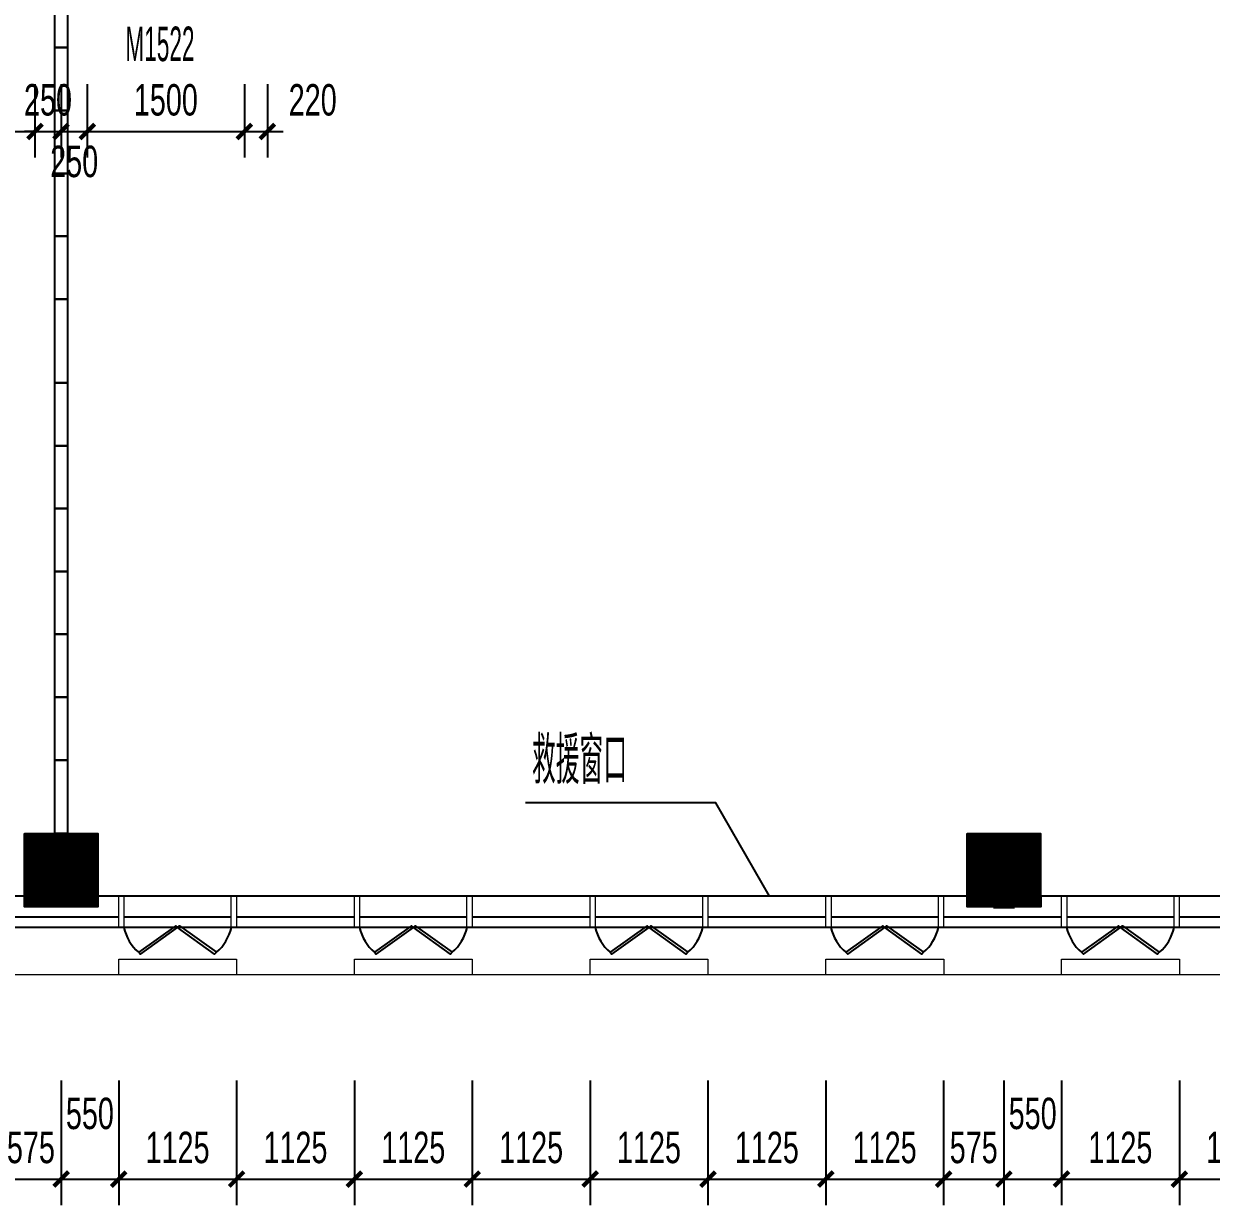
# Model space of a CAD drawing. Header units: millimetres. Extents: x 285006 to 3037698, y -2820855 to 192241.
# Drawn here: x 1039176 to 1050512, y -2816405 to -2805127 of the extents above; entities that cross this region are included whole.
import ezdxf
from ezdxf.enums import TextEntityAlignment as Align
from ezdxf.xclip import XClip

# ---------------------------------------------------------------- set-up
doc = ezdxf.new("R2010")
doc.units = ezdxf.units.MM
doc.header["$XCLIPFRAME"] = 2
doc.header["$PDMODE"] = 35
doc.header["$PDSIZE"] = -0.1
for name, color, linetype in [('___', 4, 'Continuous'), ('COL-1A1B-4~12$0$S-PUB-COL', 6, 'Continuous'), ('COL-1A1B-4~12$0$S-PUB-COLHATCH', 8, 'Continuous')]:
    doc.layers.add(name, color=color, linetype=linetype)
for name, color, linetype, lineweight in [('DIM-1B-6F$0$A-ANNO-DIMS', 73, 'Continuous', 18), ('DOOR-1B-IDEN-6F$0$A-DOOR-IDEN', 7, 'Continuous', 25), ('EXWALL-1B-6F$0$A-FLOR-UNDR', 11, 'Continuous', 18), ('EXWALL-1B-6F$0$A-WALL-GLAZ', 142, 'Continuous', 18), ('EXWALL-1B-6F$0$A-WALL-STON', 31, 'Continuous', 18), ('IDEN-1AB-6F$0$A-ANNO-TEXT', 7, 'Continuous', 25), ('IDEN-1AB-6F$0$A-COND-IDEN-TEXT', 11, 'Continuous', 18), ('WALL-1A1B-6F$0$A-WALL', 2, 'Continuous', 50)]:
    doc.layers.add(name, color=color, linetype=linetype, lineweight=lineweight)
doc.styles.add('CCD_DIM', font='archs.shx', dxfattribs={"width": 0.7})
doc.styles.add('DIM-1B-6F$0$HYGB2014', font='hygbsz.shx', dxfattribs={"width": 0.7, "bigfont": 'hygbhz.shx'})
doc.styles.add('DOOR-1B-IDEN-6F$0$HYGB2014', font='hygbsz.shx', dxfattribs={"width": 0.7, "bigfont": 'hygbhz.shx'})
doc.styles.add('IDEN-1AB-6F$0$HYGB2014', font='hygbsz.shx', dxfattribs={"width": 0.7, "bigfont": 'hygbhz.shx'})
doc.dimstyles.new('DIM-1B-6F$0$DIMN', dxfattribs={"dimtxt": 300, "dimasz": 100, "dimexe": 250, "dimexo": 300, "dimgap": 0, "dimtad": 0, "dimdec": 0, "dimzin": 0, "dimdsep": 46, "dimtxsty": 'DIM-1B-6F$0$HYGB2014', "dimblk": 'DIM-1B-6F$0$_archtick', "dimcen": 0.09, "dimdle": 150, "dimclrt": 7, "dimazin": 0, "dimtfac": 1, "dimtdec": 0, "dimtix": 1, "dimtmove": 2, "dimatfit": 3, "dimfxl": 1, "dimtvp": 1, "dimtolj": 1, "dimtzin": 0, "dimarcsym": 0})

# ---------------------------------------------------------------- blocks, each defined once
blk = doc.blocks.new('结构留洞-1#AB-6F')
at = {"layer": 'Defpoints'}
blk.add_lwpolyline([(111050, -400), (102753, -400), (102753, -500), (102050, -500), (102050, -400), (93750, -400), (93750, -500), (93050, -500), (93050, -400), (84750, -400), (84750, -500), (84050, -500), (84050, -400), (75750, -400), (75750, -500), (75050, -500), (75050, -400), (66600, -400)], dxfattribs=at)
blk = doc.blocks.new('EXWALL-1B-6F$0$幕墙-1125陶板单元')
blk.add_lwpolyline([(-562.5, 150), (562.5, 150), (562.5, 0), (-562.5, 0)], close=True)
blk = doc.blocks.new('EXWALL-1B-6F$0$ef')
at = {"layer": 'EXWALL-1B-6F$0$A-WALL-GLAZ', "lineweight": -3}
for points in [[(98270726, 18746787), (98270744, 18746769), (98271098, 18747022), (98271079, 18747040)], [(98271469, 18746787), (98271451, 18746769), (98271098, 18747022), (98271116, 18747040)]]:
    blk.add_lwpolyline(points, close=True, dxfattribs=at)
for centre, start, end in [((98271019, 18747123), 193.0402, 228.8588), ((98271176, 18747123), 311.1412, 346.9598)]:
    blk.add_arc(centre, 446, start, end, dxfattribs=at)
blk = doc.blocks.new('EXWALL-1B-6F')
at = {"layer": 'EXWALL-1B-6F$0$A-FLOR-UNDR'}
blk.add_lwpolyline([(98388935, 18746822), (98388935, 18746572), (98358310, 18746572)], dxfattribs=at)
at = {"layer": 'EXWALL-1B-6F$0$A-WALL-GLAZ'}
for p, q in [((98361473, 18747322), (98369773, 18747322)), ((98370473, 18747322), (98378773, 18747322))]:
    blk.add_line(p, q, dxfattribs=at)
at = {"layer": 'EXWALL-1B-6F$0$A-WALL-GLAZ', "lineweight": -3}
for p, q in [((98361685, 18747122), (98360560, 18747122)), ((98362760, 18747122), (98361735, 18747122)), ((98363935, 18747122), (98362810, 18747122)), ((98365010, 18747122), (98363985, 18747122)), ((98366185, 18747122), (98365060, 18747122)), ((98367260, 18747122), (98366235, 18747122)), ((98368435, 18747122), (98367310, 18747122)), ((98369510, 18747122), (98368485, 18747122)), ((98370685, 18747122), (98369560, 18747122)), ((98371760, 18747122), (98370735, 18747122)), ((98372935, 18747122), (98371810, 18747122)), ((98388635, 18747022), (98358310, 18747022))]:
    blk.add_line(p, q, dxfattribs=at)
at = {"layer": 'EXWALL-1B-6F$0$A-WALL-GLAZ'}
for points in [[(98361735, 18747022), (98361685, 18747022), (98361685, 18747322), (98361735, 18747322)], [(98362810, 18747022), (98362760, 18747022), (98362760, 18747322), (98362810, 18747322)], [(98363985, 18747022), (98363935, 18747022), (98363935, 18747322), (98363985, 18747322)], [(98365060, 18747022), (98365010, 18747022), (98365010, 18747322), (98365060, 18747322)], [(98366235, 18747022), (98366185, 18747022), (98366185, 18747322), (98366235, 18747322)], [(98367310, 18747022), (98367260, 18747022), (98367260, 18747322), (98367310, 18747322)], [(98368485, 18747022), (98368435, 18747022), (98368435, 18747322), (98368485, 18747322)], [(98369560, 18747022), (98369510, 18747022), (98369510, 18747322), (98369560, 18747322)], [(98370735, 18747022), (98370685, 18747022), (98370685, 18747322), (98370735, 18747322)], [(98371810, 18747022), (98371760, 18747022), (98371760, 18747322), (98371810, 18747322)]]:
    blk.add_lwpolyline(points, close=True, dxfattribs=at)
for p in [(91150, 0), (93400, 0), (95650, 0), (97900, 0), (100150, 0)]:
    blk.add_blockref('EXWALL-1B-6F$0$ef', p)
at = {"layer": 'EXWALL-1B-6F$0$A-WALL-STON'}
for p in [(98362248, 18746572), (98364498, 18746572), (98366748, 18746572), (98368998, 18746572), (98371248, 18746572)]:
    blk.add_blockref('EXWALL-1B-6F$0$幕墙-1125陶板单元', p, dxfattribs=at)
blk = doc.blocks.new('COL-1A1B-4~12')
at = {"layer": 'COL-1A1B-4~12$0$S-PUB-COLHATCH'}
h = blk.add_hatch(dxfattribs=at)
h.set_pattern_fill('ANSI31', color=256)
h.set_pattern_definition([(45, (92868.2297, -16854.52417), (-0.08838834764832, 0.08838834764832), [])])
h.paths.add_polyline_path([(98361485, 18747922), (98360785, 18747922), (98360785, 18747222), (98361485, 18747222)])
h = blk.add_hatch(dxfattribs=at)
h.set_pattern_fill('ANSI31', color=256)
h.set_pattern_definition([(45, (101868.2297, -16854.52408), (-0.08838834764832, 0.08838834764832), [])])
h.paths.add_polyline_path([(98370485, 18747922), (98369785, 18747922), (98369785, 18747222), (98370485, 18747222)])
at = {"layer": 'COL-1A1B-4~12$0$S-PUB-COL'}
for points in [[(98360785, 18747922), (98361485, 18747922), (98361485, 18747222), (98360785, 18747222)], [(98369785, 18747922), (98370485, 18747922), (98370485, 18747222), (98369785, 18747222)]]:
    blk.add_lwpolyline(points, close=True, dxfattribs=at)
blk = doc.blocks.new('DIM-1B-6F$0$_archtick')
at = {"const_width": 0.4}
blk.add_lwpolyline([(-0.7, -0.7), (0.7, 0.7)], dxfattribs=at)
blk = doc.blocks.new('*D1529')
at = {"layer": 'Defpoints', "color": 0, "transparency": 16777216}
for p in [(1038958, -2814913), (1039533, -2814913), (1039533, -2816155)]:
    blk.add_point(p, dxfattribs=at)
at = {"layer": 'DIM-1B-6F$0$A-ANNO-DIMS', "color": 0, "lineweight": -2, "transparency": 16777216}
for p, q in [((1038958, -2815213), (1038958, -2816405)), ((1039533, -2815213), (1039533, -2816405)), ((1038808, -2816155), (1039683, -2816155))]:
    blk.add_line(p, q, dxfattribs=at)
at = {"layer": 'DIM-1B-6F$0$A-ANNO-DIMS', "color": 0, "lineweight": -2, "transparency": 16777216, "xscale": 100, "yscale": 100, "zscale": 100, "rotation": 180}
blk.add_blockref('DIM-1B-6F$0$_archtick', (1038958, -2816155), dxfattribs=at)
at = {"layer": 'DIM-1B-6F$0$A-ANNO-DIMS', "color": 0, "lineweight": -2, "transparency": 16777216, "xscale": 100, "yscale": 100, "zscale": 100}
blk.add_blockref('DIM-1B-6F$0$_archtick', (1039533, -2816155), dxfattribs=at)
at = {"layer": 'DIM-1B-6F$0$A-ANNO-DIMS', "color": 7, "transparency": 16777216, "insert": (1039245, -2815855), "char_height": 300, "attachment_point": 5, "style": 'DIM-1B-6F$0$HYGB2014'}
blk.add_mtext('\\A1;575', dxfattribs=at)
blk = doc.blocks.new('*D1530')
at = {"layer": 'Defpoints', "color": 0, "transparency": 16777216}
for p in [(1039533, -2814913), (1040083, -2814913), (1040083, -2816155)]:
    blk.add_point(p, dxfattribs=at)
at = {"layer": 'DIM-1B-6F$0$A-ANNO-DIMS', "color": 0, "lineweight": -2, "transparency": 16777216}
for p, q in [((1039533, -2815213), (1039533, -2816405)), ((1040083, -2815213), (1040083, -2816405)), ((1039383, -2816155), (1040233, -2816155))]:
    blk.add_line(p, q, dxfattribs=at)
at = {"layer": 'DIM-1B-6F$0$A-ANNO-DIMS', "color": 0, "lineweight": -2, "transparency": 16777216, "xscale": 100, "yscale": 100, "zscale": 100, "rotation": 180}
blk.add_blockref('DIM-1B-6F$0$_archtick', (1039533, -2816155), dxfattribs=at)
at = {"layer": 'DIM-1B-6F$0$A-ANNO-DIMS', "color": 0, "lineweight": -2, "transparency": 16777216, "xscale": 100, "yscale": 100, "zscale": 100}
blk.add_blockref('DIM-1B-6F$0$_archtick', (1040083, -2816155), dxfattribs=at)
at = {"layer": 'DIM-1B-6F$0$A-ANNO-DIMS', "color": 7, "transparency": 16777216, "insert": (1039808, -2815530), "char_height": 300, "attachment_point": 5, "style": 'DIM-1B-6F$0$HYGB2014'}
blk.add_mtext('\\A1;550', dxfattribs=at)
blk = doc.blocks.new('*D1531')
at = {"layer": 'Defpoints', "color": 0, "transparency": 16777216}
for p in [(1040083, -2814913), (1041208, -2814913), (1041208, -2816155)]:
    blk.add_point(p, dxfattribs=at)
at = {"layer": 'DIM-1B-6F$0$A-ANNO-DIMS', "color": 0, "lineweight": -2, "transparency": 16777216}
for p, q in [((1040083, -2815213), (1040083, -2816405)), ((1041208, -2815213), (1041208, -2816405)), ((1039933, -2816155), (1041358, -2816155))]:
    blk.add_line(p, q, dxfattribs=at)
at = {"layer": 'DIM-1B-6F$0$A-ANNO-DIMS', "color": 0, "lineweight": -2, "transparency": 16777216, "xscale": 100, "yscale": 100, "zscale": 100, "rotation": 180}
blk.add_blockref('DIM-1B-6F$0$_archtick', (1040083, -2816155), dxfattribs=at)
at = {"layer": 'DIM-1B-6F$0$A-ANNO-DIMS', "color": 0, "lineweight": -2, "transparency": 16777216, "xscale": 100, "yscale": 100, "zscale": 100}
blk.add_blockref('DIM-1B-6F$0$_archtick', (1041208, -2816155), dxfattribs=at)
at = {"layer": 'DIM-1B-6F$0$A-ANNO-DIMS', "color": 7, "transparency": 16777216, "insert": (1040645, -2815855), "char_height": 300, "attachment_point": 5, "style": 'DIM-1B-6F$0$HYGB2014'}
blk.add_mtext('\\A1;1125', dxfattribs=at)
blk = doc.blocks.new('*D1532')
at = {"layer": 'Defpoints', "color": 0, "transparency": 16777216}
for p in [(1041208, -2814913), (1042333, -2814913), (1042333, -2816155)]:
    blk.add_point(p, dxfattribs=at)
at = {"layer": 'DIM-1B-6F$0$A-ANNO-DIMS', "color": 0, "lineweight": -2, "transparency": 16777216}
for p, q in [((1041208, -2815213), (1041208, -2816405)), ((1042333, -2815213), (1042333, -2816405)), ((1041058, -2816155), (1042483, -2816155))]:
    blk.add_line(p, q, dxfattribs=at)
at = {"layer": 'DIM-1B-6F$0$A-ANNO-DIMS', "color": 0, "lineweight": -2, "transparency": 16777216, "xscale": 100, "yscale": 100, "zscale": 100, "rotation": 180}
blk.add_blockref('DIM-1B-6F$0$_archtick', (1041208, -2816155), dxfattribs=at)
at = {"layer": 'DIM-1B-6F$0$A-ANNO-DIMS', "color": 0, "lineweight": -2, "transparency": 16777216, "xscale": 100, "yscale": 100, "zscale": 100}
blk.add_blockref('DIM-1B-6F$0$_archtick', (1042333, -2816155), dxfattribs=at)
at = {"layer": 'DIM-1B-6F$0$A-ANNO-DIMS', "color": 7, "transparency": 16777216, "insert": (1041770, -2815855), "char_height": 300, "attachment_point": 5, "style": 'DIM-1B-6F$0$HYGB2014'}
blk.add_mtext('\\A1;1125', dxfattribs=at)
blk = doc.blocks.new('*D1533')
at = {"layer": 'Defpoints', "color": 0, "transparency": 16777216}
for p in [(1042333, -2814913), (1043458, -2814913), (1043458, -2816155)]:
    blk.add_point(p, dxfattribs=at)
at = {"layer": 'DIM-1B-6F$0$A-ANNO-DIMS', "color": 0, "lineweight": -2, "transparency": 16777216}
for p, q in [((1042333, -2815213), (1042333, -2816405)), ((1043458, -2815213), (1043458, -2816405)), ((1042183, -2816155), (1043608, -2816155))]:
    blk.add_line(p, q, dxfattribs=at)
at = {"layer": 'DIM-1B-6F$0$A-ANNO-DIMS', "color": 0, "lineweight": -2, "transparency": 16777216, "xscale": 100, "yscale": 100, "zscale": 100, "rotation": 180}
blk.add_blockref('DIM-1B-6F$0$_archtick', (1042333, -2816155), dxfattribs=at)
at = {"layer": 'DIM-1B-6F$0$A-ANNO-DIMS', "color": 0, "lineweight": -2, "transparency": 16777216, "xscale": 100, "yscale": 100, "zscale": 100}
blk.add_blockref('DIM-1B-6F$0$_archtick', (1043458, -2816155), dxfattribs=at)
at = {"layer": 'DIM-1B-6F$0$A-ANNO-DIMS', "color": 7, "transparency": 16777216, "insert": (1042895, -2815855), "char_height": 300, "attachment_point": 5, "style": 'DIM-1B-6F$0$HYGB2014'}
blk.add_mtext('\\A1;1125', dxfattribs=at)
blk = doc.blocks.new('*D1534')
at = {"layer": 'Defpoints', "color": 0, "transparency": 16777216}
for p in [(1043458, -2814913), (1044583, -2814913), (1044583, -2816155)]:
    blk.add_point(p, dxfattribs=at)
at = {"layer": 'DIM-1B-6F$0$A-ANNO-DIMS', "color": 0, "lineweight": -2, "transparency": 16777216}
for p, q in [((1043458, -2815213), (1043458, -2816405)), ((1044583, -2815213), (1044583, -2816405)), ((1043308, -2816155), (1044733, -2816155))]:
    blk.add_line(p, q, dxfattribs=at)
at = {"layer": 'DIM-1B-6F$0$A-ANNO-DIMS', "color": 0, "lineweight": -2, "transparency": 16777216, "xscale": 100, "yscale": 100, "zscale": 100, "rotation": 180}
blk.add_blockref('DIM-1B-6F$0$_archtick', (1043458, -2816155), dxfattribs=at)
at = {"layer": 'DIM-1B-6F$0$A-ANNO-DIMS', "color": 0, "lineweight": -2, "transparency": 16777216, "xscale": 100, "yscale": 100, "zscale": 100}
blk.add_blockref('DIM-1B-6F$0$_archtick', (1044583, -2816155), dxfattribs=at)
at = {"layer": 'DIM-1B-6F$0$A-ANNO-DIMS', "color": 7, "transparency": 16777216, "insert": (1044020, -2815855), "char_height": 300, "attachment_point": 5, "style": 'DIM-1B-6F$0$HYGB2014'}
blk.add_mtext('\\A1;1125', dxfattribs=at)
blk = doc.blocks.new('*D1535')
at = {"layer": 'Defpoints', "color": 0, "transparency": 16777216}
for p in [(1044583, -2814913), (1045708, -2814913), (1045708, -2816155)]:
    blk.add_point(p, dxfattribs=at)
at = {"layer": 'DIM-1B-6F$0$A-ANNO-DIMS', "color": 0, "lineweight": -2, "transparency": 16777216}
for p, q in [((1044583, -2815213), (1044583, -2816405)), ((1045708, -2815213), (1045708, -2816405)), ((1044433, -2816155), (1045858, -2816155))]:
    blk.add_line(p, q, dxfattribs=at)
at = {"layer": 'DIM-1B-6F$0$A-ANNO-DIMS', "color": 0, "lineweight": -2, "transparency": 16777216, "xscale": 100, "yscale": 100, "zscale": 100, "rotation": 180}
blk.add_blockref('DIM-1B-6F$0$_archtick', (1044583, -2816155), dxfattribs=at)
at = {"layer": 'DIM-1B-6F$0$A-ANNO-DIMS', "color": 0, "lineweight": -2, "transparency": 16777216, "xscale": 100, "yscale": 100, "zscale": 100}
blk.add_blockref('DIM-1B-6F$0$_archtick', (1045708, -2816155), dxfattribs=at)
at = {"layer": 'DIM-1B-6F$0$A-ANNO-DIMS', "color": 7, "transparency": 16777216, "insert": (1045145, -2815855), "char_height": 300, "attachment_point": 5, "style": 'DIM-1B-6F$0$HYGB2014'}
blk.add_mtext('\\A1;1125', dxfattribs=at)
blk = doc.blocks.new('*D1536')
at = {"layer": 'Defpoints', "color": 0, "transparency": 16777216}
for p in [(1045708, -2814913), (1046833, -2814913), (1046833, -2816155)]:
    blk.add_point(p, dxfattribs=at)
at = {"layer": 'DIM-1B-6F$0$A-ANNO-DIMS', "color": 0, "lineweight": -2, "transparency": 16777216}
for p, q in [((1045708, -2815213), (1045708, -2816405)), ((1046833, -2815213), (1046833, -2816405)), ((1045558, -2816155), (1046983, -2816155))]:
    blk.add_line(p, q, dxfattribs=at)
at = {"layer": 'DIM-1B-6F$0$A-ANNO-DIMS', "color": 0, "lineweight": -2, "transparency": 16777216, "xscale": 100, "yscale": 100, "zscale": 100, "rotation": 180}
blk.add_blockref('DIM-1B-6F$0$_archtick', (1045708, -2816155), dxfattribs=at)
at = {"layer": 'DIM-1B-6F$0$A-ANNO-DIMS', "color": 0, "lineweight": -2, "transparency": 16777216, "xscale": 100, "yscale": 100, "zscale": 100}
blk.add_blockref('DIM-1B-6F$0$_archtick', (1046833, -2816155), dxfattribs=at)
at = {"layer": 'DIM-1B-6F$0$A-ANNO-DIMS', "color": 7, "transparency": 16777216, "insert": (1046270, -2815855), "char_height": 300, "attachment_point": 5, "style": 'DIM-1B-6F$0$HYGB2014'}
blk.add_mtext('\\A1;1125', dxfattribs=at)
blk = doc.blocks.new('*D1537')
at = {"layer": 'Defpoints', "color": 0, "transparency": 16777216}
for p in [(1046833, -2814913), (1047958, -2814913), (1047958, -2816155)]:
    blk.add_point(p, dxfattribs=at)
at = {"layer": 'DIM-1B-6F$0$A-ANNO-DIMS', "color": 0, "lineweight": -2, "transparency": 16777216}
for p, q in [((1046833, -2815213), (1046833, -2816405)), ((1047958, -2815213), (1047958, -2816405)), ((1046683, -2816155), (1048108, -2816155))]:
    blk.add_line(p, q, dxfattribs=at)
at = {"layer": 'DIM-1B-6F$0$A-ANNO-DIMS', "color": 0, "lineweight": -2, "transparency": 16777216, "xscale": 100, "yscale": 100, "zscale": 100, "rotation": 180}
blk.add_blockref('DIM-1B-6F$0$_archtick', (1046833, -2816155), dxfattribs=at)
at = {"layer": 'DIM-1B-6F$0$A-ANNO-DIMS', "color": 0, "lineweight": -2, "transparency": 16777216, "xscale": 100, "yscale": 100, "zscale": 100}
blk.add_blockref('DIM-1B-6F$0$_archtick', (1047958, -2816155), dxfattribs=at)
at = {"layer": 'DIM-1B-6F$0$A-ANNO-DIMS', "color": 7, "transparency": 16777216, "insert": (1047395, -2815855), "char_height": 300, "attachment_point": 5, "style": 'DIM-1B-6F$0$HYGB2014'}
blk.add_mtext('\\A1;1125', dxfattribs=at)
blk = doc.blocks.new('*D1538')
at = {"layer": 'Defpoints', "color": 0, "transparency": 16777216}
for p in [(1047958, -2814913), (1048533, -2814913), (1048533, -2816155)]:
    blk.add_point(p, dxfattribs=at)
at = {"layer": 'DIM-1B-6F$0$A-ANNO-DIMS', "color": 0, "lineweight": -2, "transparency": 16777216}
for p, q in [((1047958, -2815213), (1047958, -2816405)), ((1048533, -2815213), (1048533, -2816405)), ((1047808, -2816155), (1048683, -2816155))]:
    blk.add_line(p, q, dxfattribs=at)
at = {"layer": 'DIM-1B-6F$0$A-ANNO-DIMS', "color": 0, "lineweight": -2, "transparency": 16777216, "xscale": 100, "yscale": 100, "zscale": 100, "rotation": 180}
blk.add_blockref('DIM-1B-6F$0$_archtick', (1047958, -2816155), dxfattribs=at)
at = {"layer": 'DIM-1B-6F$0$A-ANNO-DIMS', "color": 0, "lineweight": -2, "transparency": 16777216, "xscale": 100, "yscale": 100, "zscale": 100}
blk.add_blockref('DIM-1B-6F$0$_archtick', (1048533, -2816155), dxfattribs=at)
at = {"layer": 'DIM-1B-6F$0$A-ANNO-DIMS', "color": 7, "transparency": 16777216, "insert": (1048245, -2815855), "char_height": 300, "attachment_point": 5, "style": 'DIM-1B-6F$0$HYGB2014'}
blk.add_mtext('\\A1;575', dxfattribs=at)
blk = doc.blocks.new('*D1539')
at = {"layer": 'Defpoints', "color": 0, "transparency": 16777216}
for p in [(1048533, -2814913), (1049083, -2814913), (1049083, -2816155)]:
    blk.add_point(p, dxfattribs=at)
at = {"layer": 'DIM-1B-6F$0$A-ANNO-DIMS', "color": 0, "lineweight": -2, "transparency": 16777216}
for p, q in [((1048533, -2815213), (1048533, -2816405)), ((1049083, -2815213), (1049083, -2816405)), ((1048383, -2816155), (1049233, -2816155))]:
    blk.add_line(p, q, dxfattribs=at)
at = {"layer": 'DIM-1B-6F$0$A-ANNO-DIMS', "color": 0, "lineweight": -2, "transparency": 16777216, "xscale": 100, "yscale": 100, "zscale": 100, "rotation": 180}
blk.add_blockref('DIM-1B-6F$0$_archtick', (1048533, -2816155), dxfattribs=at)
at = {"layer": 'DIM-1B-6F$0$A-ANNO-DIMS', "color": 0, "lineweight": -2, "transparency": 16777216, "xscale": 100, "yscale": 100, "zscale": 100}
blk.add_blockref('DIM-1B-6F$0$_archtick', (1049083, -2816155), dxfattribs=at)
at = {"layer": 'DIM-1B-6F$0$A-ANNO-DIMS', "color": 7, "transparency": 16777216, "insert": (1048808, -2815530), "char_height": 300, "attachment_point": 5, "style": 'DIM-1B-6F$0$HYGB2014'}
blk.add_mtext('\\A1;550', dxfattribs=at)
blk = doc.blocks.new('*D1540')
at = {"layer": 'Defpoints', "color": 0, "transparency": 16777216}
for p in [(1049083, -2814913), (1050208, -2814913), (1050208, -2816155)]:
    blk.add_point(p, dxfattribs=at)
at = {"layer": 'DIM-1B-6F$0$A-ANNO-DIMS', "color": 0, "lineweight": -2, "transparency": 16777216}
for p, q in [((1049083, -2815213), (1049083, -2816405)), ((1050208, -2815213), (1050208, -2816405)), ((1048933, -2816155), (1050358, -2816155))]:
    blk.add_line(p, q, dxfattribs=at)
at = {"layer": 'DIM-1B-6F$0$A-ANNO-DIMS', "color": 0, "lineweight": -2, "transparency": 16777216, "xscale": 100, "yscale": 100, "zscale": 100, "rotation": 180}
blk.add_blockref('DIM-1B-6F$0$_archtick', (1049083, -2816155), dxfattribs=at)
at = {"layer": 'DIM-1B-6F$0$A-ANNO-DIMS', "color": 0, "lineweight": -2, "transparency": 16777216, "xscale": 100, "yscale": 100, "zscale": 100}
blk.add_blockref('DIM-1B-6F$0$_archtick', (1050208, -2816155), dxfattribs=at)
at = {"layer": 'DIM-1B-6F$0$A-ANNO-DIMS', "color": 7, "transparency": 16777216, "insert": (1049645, -2815855), "char_height": 300, "attachment_point": 5, "style": 'DIM-1B-6F$0$HYGB2014'}
blk.add_mtext('\\A1;1125', dxfattribs=at)
blk = doc.blocks.new('*D1541')
at = {"layer": 'Defpoints', "color": 0, "transparency": 16777216}
for p in [(1050208, -2814913), (1051333, -2814913), (1051333, -2816155)]:
    blk.add_point(p, dxfattribs=at)
at = {"layer": 'DIM-1B-6F$0$A-ANNO-DIMS', "color": 0, "lineweight": -2, "transparency": 16777216}
for p, q in [((1050208, -2815213), (1050208, -2816405)), ((1051333, -2815213), (1051333, -2816405)), ((1050058, -2816155), (1051483, -2816155))]:
    blk.add_line(p, q, dxfattribs=at)
at = {"layer": 'DIM-1B-6F$0$A-ANNO-DIMS', "color": 0, "lineweight": -2, "transparency": 16777216, "xscale": 100, "yscale": 100, "zscale": 100, "rotation": 180}
blk.add_blockref('DIM-1B-6F$0$_archtick', (1050208, -2816155), dxfattribs=at)
at = {"layer": 'DIM-1B-6F$0$A-ANNO-DIMS', "color": 0, "lineweight": -2, "transparency": 16777216, "xscale": 100, "yscale": 100, "zscale": 100}
blk.add_blockref('DIM-1B-6F$0$_archtick', (1051333, -2816155), dxfattribs=at)
at = {"layer": 'DIM-1B-6F$0$A-ANNO-DIMS', "color": 7, "transparency": 16777216, "insert": (1050770, -2815855), "char_height": 300, "attachment_point": 5, "style": 'DIM-1B-6F$0$HYGB2014'}
blk.add_mtext('\\A1;1125', dxfattribs=at)
blk = doc.blocks.new('CCD_Dimension_Tick')
at = {"color": 0, "linetype": 'ByBlock'}
for p, q in [((-1.09, 0), (0, 0)), ((0, 0), (1.09, 0))]:
    blk.add_line(p, q, dxfattribs=at)
at = {"color": 0, "linetype": 'Continuous', "const_width": 0.608}
blk.add_lwpolyline([(-0.61, -0.61), (0.61, 0.61)], dxfattribs=at)
blk = doc.blocks.new('*D1549')
at = {"layer": '___', "color": 44, "lineweight": -2, "transparency": 16777216}
for p, q in [((858779, -1074647), (858779, -1074959)), ((859506, -1074647), (859506, -1074959)), ((858879, -1074809), (859406, -1074809))]:
    blk.add_line(p, q, dxfattribs=at)
at = {"layer": 'Defpoints', "color": 0, "transparency": 16777216}
for p in [(858779, -1074497, 0), (859506, -1074497, 0), (859506, -1074809), (1058083, -2814913), (1059208, -2814913), (1059208, -2816155)]:
    blk.add_point(p, dxfattribs=at)
at = {"layer": 'DIM-1B-6F$0$A-ANNO-DIMS', "color": 0, "lineweight": -2, "transparency": 16777216}
for p, q in [((1058083, -2815213), (1058083, -2816405)), ((1059208, -2815213), (1059208, -2816405)), ((1057933, -2816155), (1059358, -2816155))]:
    blk.add_line(p, q, dxfattribs=at)
at = {"layer": '___', "color": 44, "lineweight": -2, "transparency": 16777216, "xscale": 100, "yscale": 100, "zscale": 100}
for p, rotation in [((858779, -1074809), 180.0002028373054), ((859506, -1074809), 0.0002028373054437641)]:
    blk.add_blockref('CCD_Dimension_Tick', p, dxfattribs=dict(at, rotation=rotation))
at = {"layer": 'DIM-1B-6F$0$A-ANNO-DIMS', "color": 0, "lineweight": -2, "transparency": 16777216, "xscale": 100, "yscale": 100, "zscale": 100, "rotation": 180}
blk.add_blockref('DIM-1B-6F$0$_archtick', (1058083, -2816155), dxfattribs=at)
at = {"layer": 'DIM-1B-6F$0$A-ANNO-DIMS', "color": 0, "lineweight": -2, "transparency": 16777216, "xscale": 100, "yscale": 100, "zscale": 100}
blk.add_blockref('DIM-1B-6F$0$_archtick', (1059208, -2816155), dxfattribs=at)
at = {"layer": '___', "color": 50, "transparency": 16777216, "insert": (859142, -1074674), "char_height": 150, "attachment_point": 5, "rotation": 0.0002, "style": 'CCD_DIM'}
blk.add_mtext('\\A1;725', dxfattribs=at)
at = {"layer": 'DIM-1B-6F$0$A-ANNO-DIMS', "color": 7, "transparency": 16777216, "insert": (1058645, -2815855), "char_height": 300, "attachment_point": 5, "style": 'DIM-1B-6F$0$HYGB2014'}
blk.add_mtext('\\A1;1125', dxfattribs=at)
blk = doc.blocks.new('*D1550')
at = {"layer": '___', "color": 44, "lineweight": -2, "transparency": 16777216}
for p, q in [((854266, -1074647), (854266, -1075059)), ((856570, -1074647), (856570, -1075059)), ((856470, -1074909), (854366, -1074909))]:
    blk.add_line(p, q, dxfattribs=at)
at = {"layer": 'Defpoints', "color": 0, "transparency": 16777216}
for p in [(854266, -1074497, 0), (856570, -1074497, 0), (854266, -1074909), (1059208, -2814913), (1060333, -2814913), (1060333, -2816155)]:
    blk.add_point(p, dxfattribs=at)
at = {"layer": 'DIM-1B-6F$0$A-ANNO-DIMS', "color": 0, "lineweight": -2, "transparency": 16777216}
for p, q in [((1059208, -2815213), (1059208, -2816405)), ((1060333, -2815213), (1060333, -2816405)), ((1059058, -2816155), (1060483, -2816155))]:
    blk.add_line(p, q, dxfattribs=at)
at = {"layer": '___', "color": 44, "lineweight": -2, "transparency": 16777216, "xscale": 100, "yscale": 100, "zscale": 100, "rotation": 180}
blk.add_blockref('CCD_Dimension_Tick', (854266, -1074909), dxfattribs=at)
at = {"layer": '___', "color": 44, "lineweight": -2, "transparency": 16777216, "xscale": 100, "yscale": 100, "zscale": 100}
blk.add_blockref('CCD_Dimension_Tick', (856570, -1074909), dxfattribs=at)
at = {"layer": 'DIM-1B-6F$0$A-ANNO-DIMS', "color": 0, "lineweight": -2, "transparency": 16777216, "xscale": 100, "yscale": 100, "zscale": 100, "rotation": 180}
blk.add_blockref('DIM-1B-6F$0$_archtick', (1059208, -2816155), dxfattribs=at)
at = {"layer": 'DIM-1B-6F$0$A-ANNO-DIMS', "color": 0, "lineweight": -2, "transparency": 16777216, "xscale": 100, "yscale": 100, "zscale": 100}
blk.add_blockref('DIM-1B-6F$0$_archtick', (1060333, -2816155), dxfattribs=at)
at = {"layer": '___', "color": 50, "transparency": 16777216, "insert": (855418, -1074774), "char_height": 150, "attachment_point": 5, "style": 'CCD_DIM'}
blk.add_mtext('\\A1;2305', dxfattribs=at)
at = {"layer": 'DIM-1B-6F$0$A-ANNO-DIMS', "color": 7, "transparency": 16777216, "insert": (1059770, -2815855), "char_height": 300, "attachment_point": 5, "style": 'DIM-1B-6F$0$HYGB2014'}
blk.add_mtext('\\A1;1125', dxfattribs=at)
blk = doc.blocks.new('*D1551')
at = {"layer": '___', "color": 44, "lineweight": -2, "transparency": 16777216}
for p, q in [((855943, -1074647), (855943, -1074804)), ((856570, -1074647), (856570, -1074804)), ((856043, -1074654), (856470, -1074654))]:
    blk.add_line(p, q, dxfattribs=at)
at = {"layer": 'Defpoints', "color": 0, "transparency": 16777216}
for p in [(855943, -1074497, 0), (856570, -1074497, 0), (856570, -1074654), (1060333, -2814913), (1061458, -2814913), (1061458, -2816155)]:
    blk.add_point(p, dxfattribs=at)
at = {"layer": 'DIM-1B-6F$0$A-ANNO-DIMS', "color": 0, "lineweight": -2, "transparency": 16777216}
for p, q in [((1060333, -2815213), (1060333, -2816405)), ((1061458, -2815213), (1061458, -2816405)), ((1060183, -2816155), (1061608, -2816155))]:
    blk.add_line(p, q, dxfattribs=at)
at = {"layer": '___', "color": 44, "lineweight": -2, "transparency": 16777216, "xscale": 100, "yscale": 100, "zscale": 100, "rotation": 180}
blk.add_blockref('CCD_Dimension_Tick', (855943, -1074654), dxfattribs=at)
at = {"layer": '___', "color": 44, "lineweight": -2, "transparency": 16777216, "xscale": 100, "yscale": 100, "zscale": 100}
blk.add_blockref('CCD_Dimension_Tick', (856570, -1074654), dxfattribs=at)
at = {"layer": 'DIM-1B-6F$0$A-ANNO-DIMS', "color": 0, "lineweight": -2, "transparency": 16777216, "xscale": 100, "yscale": 100, "zscale": 100, "rotation": 180}
blk.add_blockref('DIM-1B-6F$0$_archtick', (1060333, -2816155), dxfattribs=at)
at = {"layer": 'DIM-1B-6F$0$A-ANNO-DIMS', "color": 0, "lineweight": -2, "transparency": 16777216, "xscale": 100, "yscale": 100, "zscale": 100}
blk.add_blockref('DIM-1B-6F$0$_archtick', (1061458, -2816155), dxfattribs=at)
at = {"layer": '___', "color": 50, "transparency": 16777216, "insert": (856257, -1074519), "char_height": 150, "attachment_point": 5, "style": 'CCD_DIM'}
blk.add_mtext('\\A1;625', dxfattribs=at)
at = {"layer": 'DIM-1B-6F$0$A-ANNO-DIMS', "color": 7, "transparency": 16777216, "insert": (1060895, -2815855), "char_height": 300, "attachment_point": 5, "style": 'DIM-1B-6F$0$HYGB2014'}
blk.add_mtext('\\A1;1125', dxfattribs=at)
blk = doc.blocks.new('*D1498')
at = {"layer": 'Defpoints', "color": 0, "transparency": 16777216}
for p in [(1037783, -2805405), (1039283, -2805405), (1039283, -2806155)]:
    blk.add_point(p, dxfattribs=at)
at = {"layer": 'DIM-1B-6F$0$A-ANNO-DIMS', "color": 0, "lineweight": -2, "transparency": 16777216}
for p, q in [((1037783, -2805705), (1037783, -2806405)), ((1039283, -2805705), (1039283, -2806405)), ((1037633, -2806155), (1039433, -2806155))]:
    blk.add_line(p, q, dxfattribs=at)
at = {"layer": 'DIM-1B-6F$0$A-ANNO-DIMS', "color": 0, "lineweight": -2, "transparency": 16777216, "xscale": 100, "yscale": 100, "zscale": 100, "rotation": 180}
blk.add_blockref('DIM-1B-6F$0$_archtick', (1037783, -2806155), dxfattribs=at)
at = {"layer": 'DIM-1B-6F$0$A-ANNO-DIMS', "color": 0, "lineweight": -2, "transparency": 16777216, "xscale": 100, "yscale": 100, "zscale": 100}
blk.add_blockref('DIM-1B-6F$0$_archtick', (1039283, -2806155), dxfattribs=at)
at = {"layer": 'DIM-1B-6F$0$A-ANNO-DIMS', "color": 7, "transparency": 16777216, "insert": (1038533, -2805855), "char_height": 300, "attachment_point": 5, "style": 'DIM-1B-6F$0$HYGB2014'}
blk.add_mtext('\\A1;1500', dxfattribs=at)
blk = doc.blocks.new('*D1499')
at = {"layer": 'Defpoints', "color": 0, "transparency": 16777216}
for p in [(1039283, -2805405), (1039533, -2805405), (1039533, -2806155)]:
    blk.add_point(p, dxfattribs=at)
at = {"layer": 'DIM-1B-6F$0$A-ANNO-DIMS', "color": 0, "lineweight": -2, "transparency": 16777216}
for p, q in [((1039283, -2805705), (1039283, -2806405)), ((1039533, -2805705), (1039533, -2806405)), ((1039283, -2806155), (1039183, -2806155)), ((1039283, -2806155), (1039533, -2806155)), ((1039533, -2806155), (1039633, -2806155))]:
    blk.add_line(p, q, dxfattribs=at)
at = {"layer": 'DIM-1B-6F$0$A-ANNO-DIMS', "color": 0, "lineweight": -2, "transparency": 16777216, "xscale": 100, "yscale": 100, "zscale": 100}
blk.add_blockref('DIM-1B-6F$0$_archtick', (1039283, -2806155), dxfattribs=at)
at = {"layer": 'DIM-1B-6F$0$A-ANNO-DIMS', "color": 0, "lineweight": -2, "transparency": 16777216, "xscale": 100, "yscale": 100, "zscale": 100, "rotation": 180}
blk.add_blockref('DIM-1B-6F$0$_archtick', (1039533, -2806155), dxfattribs=at)
at = {"layer": 'DIM-1B-6F$0$A-ANNO-DIMS', "color": 7, "transparency": 16777216, "insert": (1039408, -2805855), "char_height": 300, "attachment_point": 5, "style": 'DIM-1B-6F$0$HYGB2014'}
blk.add_mtext('\\A1;250', dxfattribs=at)
blk = doc.blocks.new('*D1500')
at = {"layer": 'Defpoints', "color": 0, "transparency": 16777216}
for p in [(1039533, -2805405), (1039783, -2805405), (1039783, -2806155)]:
    blk.add_point(p, dxfattribs=at)
at = {"layer": 'DIM-1B-6F$0$A-ANNO-DIMS', "color": 0, "lineweight": -2, "transparency": 16777216}
for p, q in [((1039533, -2805705), (1039533, -2806405)), ((1039783, -2805705), (1039783, -2806405)), ((1039383, -2806155), (1039933, -2806155))]:
    blk.add_line(p, q, dxfattribs=at)
at = {"layer": 'DIM-1B-6F$0$A-ANNO-DIMS', "color": 0, "lineweight": -2, "transparency": 16777216, "xscale": 100, "yscale": 100, "zscale": 100, "rotation": 180}
blk.add_blockref('DIM-1B-6F$0$_archtick', (1039533, -2806155), dxfattribs=at)
at = {"layer": 'DIM-1B-6F$0$A-ANNO-DIMS', "color": 0, "lineweight": -2, "transparency": 16777216, "xscale": 100, "yscale": 100, "zscale": 100}
blk.add_blockref('DIM-1B-6F$0$_archtick', (1039783, -2806155), dxfattribs=at)
at = {"layer": 'DIM-1B-6F$0$A-ANNO-DIMS', "color": 7, "transparency": 16777216, "insert": (1039658, -2806443), "char_height": 300, "attachment_point": 5, "style": 'DIM-1B-6F$0$HYGB2014'}
blk.add_mtext('\\A1;250', dxfattribs=at)
blk = doc.blocks.new('*D1501')
at = {"layer": 'Defpoints', "color": 0, "transparency": 16777216}
for p in [(1039783, -2805405), (1041283, -2805405), (1041283, -2806155)]:
    blk.add_point(p, dxfattribs=at)
at = {"layer": 'DIM-1B-6F$0$A-ANNO-DIMS', "color": 0, "lineweight": -2, "transparency": 16777216}
for p, q in [((1039783, -2805705), (1039783, -2806405)), ((1041283, -2805705), (1041283, -2806405)), ((1039633, -2806155), (1041433, -2806155))]:
    blk.add_line(p, q, dxfattribs=at)
at = {"layer": 'DIM-1B-6F$0$A-ANNO-DIMS', "color": 0, "lineweight": -2, "transparency": 16777216, "xscale": 100, "yscale": 100, "zscale": 100, "rotation": 180}
blk.add_blockref('DIM-1B-6F$0$_archtick', (1039783, -2806155), dxfattribs=at)
at = {"layer": 'DIM-1B-6F$0$A-ANNO-DIMS', "color": 0, "lineweight": -2, "transparency": 16777216, "xscale": 100, "yscale": 100, "zscale": 100}
blk.add_blockref('DIM-1B-6F$0$_archtick', (1041283, -2806155), dxfattribs=at)
at = {"layer": 'DIM-1B-6F$0$A-ANNO-DIMS', "color": 7, "transparency": 16777216, "insert": (1040533, -2805855), "char_height": 300, "attachment_point": 5, "style": 'DIM-1B-6F$0$HYGB2014'}
blk.add_mtext('\\A1;1500', dxfattribs=at)
blk = doc.blocks.new('*D1502')
at = {"layer": 'Defpoints', "color": 0, "transparency": 16777216}
for p in [(1041283, -2805405), (1041503, -2805405), (1041503, -2806155)]:
    blk.add_point(p, dxfattribs=at)
at = {"layer": 'DIM-1B-6F$0$A-ANNO-DIMS', "color": 0, "lineweight": -2, "transparency": 16777216}
for p, q in [((1041283, -2805705), (1041283, -2806405)), ((1041503, -2805705), (1041503, -2806405)), ((1041133, -2806155), (1041653, -2806155))]:
    blk.add_line(p, q, dxfattribs=at)
at = {"layer": 'DIM-1B-6F$0$A-ANNO-DIMS', "color": 0, "lineweight": -2, "transparency": 16777216, "xscale": 100, "yscale": 100, "zscale": 100, "rotation": 180}
blk.add_blockref('DIM-1B-6F$0$_archtick', (1041283, -2806155), dxfattribs=at)
at = {"layer": 'DIM-1B-6F$0$A-ANNO-DIMS', "color": 0, "lineweight": -2, "transparency": 16777216, "xscale": 100, "yscale": 100, "zscale": 100}
blk.add_blockref('DIM-1B-6F$0$_archtick', (1041503, -2806155), dxfattribs=at)
at = {"layer": 'DIM-1B-6F$0$A-ANNO-DIMS', "color": 7, "transparency": 16777216, "insert": (1041935, -2805855), "char_height": 300, "attachment_point": 5, "style": 'DIM-1B-6F$0$HYGB2014'}
blk.add_mtext('\\A1;220', dxfattribs=at)
blk = doc.blocks.new('IDEN-1AB-6F')
at = {"layer": 'IDEN-1AB-6F$0$A-COND-IDEN-TEXT', "lineweight": -3}
blk.add_lwpolyline([(98367898, 18747322), (98367387, 18748213), (98365568, 18748213)], dxfattribs=at)
at = {"layer": 'IDEN-1AB-6F$0$A-ANNO-TEXT', "style": 'IDEN-1AB-6F$0$HYGB2014', "width": 0.7}
blk.add_text('救援窗口', height=450, dxfattribs=at).set_placement((98365631, 18748620), align=Align.MIDDLE_LEFT)
blk = doc.blocks.new('DOOR-1B-IDEN-6F')
at = {"layer": 'DOOR-1B-IDEN-6F$0$A-DOOR-IDEN', "style": 'DOOR-1B-IDEN-6F$0$HYGB2014', "width": 0.5}
blk.add_text('M1522', height=330, dxfattribs=at).set_placement((98361749, 18755458), align=Align.MIDDLE_LEFT)
blk = doc.blocks.new('A$C008C76B7')
at = {"color": 1}
for points in [[(18200, -12400), (18260, -12400), (18260, -12800), (18140, -12800), (18140, -12400)], [(18200, -12800), (18260, -12800), (18260, -13400), (18140, -13400), (18140, -12800)], [(18200, -13400), (18260, -13400), (18260, -14000), (18140, -14000), (18140, -13400)], [(18200, -14000), (18260, -14000), (18260, -14600), (18140, -14600), (18140, -14000)], [(18200, -14600), (18260, -14600), (18260, -15200), (18140, -15200), (18140, -14600)], [(18200, -15200), (18260, -15200), (18260, -16000), (18140, -16000), (18140, -15200)], [(18200, -16000), (18260, -16000), (18260, -16600), (18140, -16600), (18140, -16000)], [(18200, -16600), (18260, -16600), (18260, -17200), (18140, -17200), (18140, -16600)], [(18200, -17200), (18260, -17200), (18260, -17800), (18140, -17800), (18140, -17200)], [(18200, -17800), (18260, -17800), (18260, -18400), (18140, -18400), (18140, -17800)], [(18200, -18400), (18260, -18400), (18260, -19000), (18140, -19000), (18140, -18400)], [(18200, -19000), (18260, -19000), (18260, -19600), (18140, -19600), (18140, -19000)], [(18200, -19600), (18260, -19600), (18260, -20300), (18140, -20300), (18140, -19600)]]:
    blk.add_lwpolyline(points, close=True, dxfattribs=at)

msp = doc.modelspace()

# ---------------------------------------------------------------- linework, layer by layer
at = {"layer": 'WALL-1A1B-6F$0$A-WALL'}
msp.add_line((1048632.7, -2813554.7), (1048432.7, -2813554.7), dxfattribs=at)

# ---------------------------------------------------------------- block references
ref = msp.add_blockref('结构留洞-1#AB-6F', (946132.7, -2813054.7))
XClip(ref).set_block_clipping_path([(52000.000000149, -7800.0001855306), (130675.0000000149, 34249.9998144694)])
ref = msp.add_blockref('COL-1A1B-4~12', (-97321602.3, -21560776.8))
XClip(ref).set_block_clipping_path([(98319735.0140507817, 18739922.1058121212), (98398410.0140506476, 18781972.1058121212)])
ref = msp.add_blockref('IDEN-1AB-6F', (-97321602.3, -21560776.8))
XClip(ref).set_block_clipping_path([(98319735.0140507966, 18739922.1058121212), (98398410.0140506625, 18781972.1058121212)])
for name, p in [('EXWALL-1B-6F', (-97321602.3, -21560776.8)), ('DOOR-1B-IDEN-6F', (-97321602.3, -21560776.8)), ('A$C008C76B7', (1021332.7, -2792554.7))]:
    msp.add_blockref(name, p)

# ---------------------------------------------------------------- dimensions: what is measured, and where the dimension line sits
at = {"layer": 'DIM-1B-6F$0$A-ANNO-DIMS'}
for p1, p2, distance, picture, middle in [((1060332.7, -2814913.1), (1061457.7, -2814913.1), -1241.6, '*D1551', (1060895.2, -2815854.7)), ((1059207.7, -2814913.1), (1060332.7, -2814913.1), -1241.6, '*D1550', (1059770.2, -2815854.7)), ((1058082.7, -2814913.1), (1059207.7, -2814913.1), -1241.6, '*D1549', (1058645.2, -2815854.7)), ((1037782.7, -2805404.8), (1039282.7, -2805404.8), -750.6, '*D1498', (1038532.7, -2805855.5)), ((1039282.7, -2805404.8), (1039532.7, -2805404.8), -750.6, '*D1499', (1039407.7, -2805855.5)), ((1039782.7, -2805404.8), (1041282.7, -2805404.8), -750.6, '*D1501', (1040532.7, -2805855.5)), ((1038957.7, -2814913.1), (1039532.7, -2814913.1), -1241.6, '*D1529', (1039245.2, -2815854.7)), ((1040082.7, -2814913.1), (1041207.7, -2814913.1), -1241.6, '*D1531', (1040645.2, -2815854.7)), ((1041207.7, -2814913.1), (1042332.7, -2814913.1), -1241.6, '*D1532', (1041770.2, -2815854.7)), ((1042332.7, -2814913.1), (1043457.7, -2814913.1), -1241.6, '*D1533', (1042895.2, -2815854.7)), ((1043457.7, -2814913.1), (1044582.7, -2814913.1), -1241.6, '*D1534', (1044020.2, -2815854.7)), ((1044582.7, -2814913.1), (1045707.7, -2814913.1), -1241.6, '*D1535', (1045145.2, -2815854.7)), ((1045707.7, -2814913.1), (1046832.7, -2814913.1), -1241.6, '*D1536', (1046270.2, -2815854.7)), ((1046832.7, -2814913.1), (1047957.7, -2814913.1), -1241.6, '*D1537', (1047395.2, -2815854.7)), ((1047957.7, -2814913.1), (1048532.7, -2814913.1), -1241.6, '*D1538', (1048245.2, -2815854.7)), ((1049082.7, -2814913.1), (1050207.7, -2814913.1), -1241.6, '*D1540', (1049645.2, -2815854.7)), ((1050207.7, -2814913.1), (1051332.7, -2814913.1), -1241.6, '*D1541', (1050770.2, -2815854.7))]:
    dim = msp.add_aligned_dim(p1=p1, p2=p2, distance=distance, dimstyle='DIM-1B-6F$0$DIMN', dxfattribs=at)
    dim.commit()
    dim.dimension.update_dxf_attribs({"geometry": picture, "text_midpoint": middle})
for base, p1, p2, picture, middle in [((1039782.7, -2806155.5), (1039532.7, -2805404.8), (1039782.7, -2805404.8), '*D1500', (1039657.7, -2806443.5)), ((1041502.7, -2806155.5), (1041282.7, -2805404.8), (1041502.7, -2805404.8), '*D1502', (1041934.7, -2805855.5)), ((1040082.7, -2816154.7), (1039532.7, -2814913.1), (1040082.7, -2814913.1), '*D1530', (1039807.7, -2815529.7)), ((1049082.7, -2816154.7), (1048532.7, -2814913.1), (1049082.7, -2814913.1), '*D1539', (1048807.7, -2815529.7))]:
    dim = msp.add_linear_dim(base=base, p1=p1, p2=p2, angle=0, dimstyle='DIM-1B-6F$0$DIMN', dxfattribs=at)
    dim.commit()
    dim.dimension.update_dxf_attribs({"geometry": picture, "text_midpoint": middle, "dimtype": 161})

doc.saveas('drawing.dxf')
